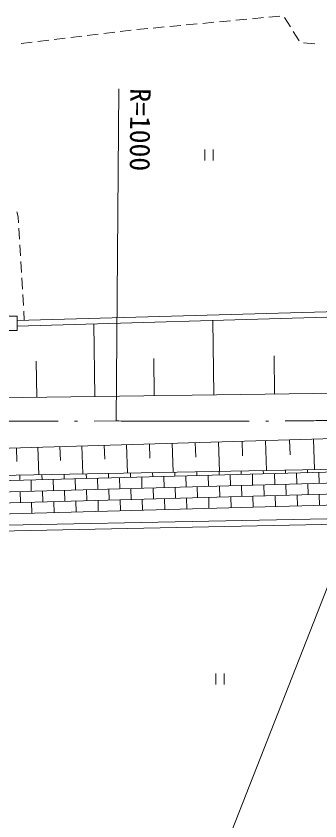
# Model space of a CAD drawing. Units: millimetres, scale not verified. Extents: x 40000 to 680000, y 20000 to 380000.
# Drawn here: x 395819 to 423264, y 240446 to 313115 of the extents above; entities that cross this region are included whole.
import ezdxf
from ezdxf.enums import TextEntityAlignment as Align

# ---------------------------------------------------------------- set-up
doc = ezdxf.new("R2010")
doc.units = ezdxf.units.MM
doc.header["$LTSCALE"] = 1000
doc.linetypes.add('LONG_DASHED_DOTTED', pattern=[15.25, 12, -1.5, 0.25, -1.5])
for name, color, linetype, lineweight in [('M-BGD', 7, 'Continuous', 13), ('M-BMK', 2, 'LONG_DASHED_DOTTED', 13), ('M-STR-HTXT', 7, 'Continuous', 13)]:
    doc.layers.add(name, color=color, linetype=linetype, lineweight=lineweight)
doc.styles.add('ＭＳ ゴシック', font='')
doc.styles.get('ＭＳ ゴシック').set_extended_font_data('MS Gothic')

msp = doc.modelspace()

# ---------------------------------------------------------------- linework, layer by layer
at = {"layer": 'M-BGD'}
for p, q in [((413683, 312554), (412687, 312460)), ((415176, 312694), (414180, 312601)), ((416669, 312834), (415674, 312741)), ((418163, 312975), (417167, 312881)), ((419656, 313115), (418661, 313021)), ((420595, 312144), (420071, 312996)), ((406217, 311840), (405224, 311719)), ((407709, 311993), (406713, 311900)), ((409202, 312133), (408207, 312040)), ((410696, 312273), (409700, 312180)), ((412189, 312414), (411194, 312320)), ((400261, 311114), (399268, 310993)), ((401750, 311296), (400757, 311175)), ((403239, 311477), (402246, 311356)), ((404728, 311658), (403735, 311538)), ((421382, 310867), (420858, 311718)), ((397283, 310751), (396290, 310630)), ((398772, 310933), (397779, 310812)), ((422792, 310625), (421794, 310690)), ((412879, 301078), (412879, 300078)), ((413629, 300078), (413629, 301078)), ((395882, 295442), (396006, 294978)), ((396006, 294978), (396037, 294459)), ((396066, 293960), (396126, 292961)), ((396156, 292462), (396216, 291464)), ((396245, 290965), (396305, 289967)), ((396335, 289468), (396394, 288469)), ((396424, 287970), (396484, 286972)), ((428167, 286542), (395898, 285630)), ((396514, 286473), (396563, 285649)), ((428181, 286042), (395912, 285131)), ((413676, 278918), (413581, 285630)), ((402937, 278766), (402844, 285326)), ((397688, 278691), (397642, 281972)), ((408307, 278842), (408259, 282198)), ((419170, 278995), (419121, 282429)), ((366767, 278253), (425663, 279087)), ((424540, 274981), (388640, 273904)), ((416230, 274734), (416270, 273404)), ((418359, 274798), (418441, 272090)), ((420525, 274863), (420566, 273509)), ((422692, 274929), (422775, 272173)), ((395844, 274121), (395881, 272901)), ((397795, 274179), (397870, 271698)), ((399780, 274239), (399818, 272998)), ((401766, 274299), (401842, 271774)), ((403786, 274360), (403824, 273097)), ((405806, 274420), (405883, 271851)), ((407862, 274482), (407901, 273197)), ((409918, 274544), (409996, 271929)), ((412010, 274607), (412049, 273300)), ((414102, 274670), (414182, 272009)), ((425234, 272220), (381175, 271379)), ((381297, 270785), (425234, 271987)), ((404164, 271411), (404153, 271818)), ((406164, 271465), (406153, 271856)), ((408163, 271520), (408153, 271894)), ((410162, 271575), (410152, 271932)), ((412161, 271629), (412152, 271970)), ((414161, 271684), (414152, 272008)), ((416160, 271739), (416152, 272047)), ((418159, 271793), (418151, 272085)), ((419186, 270821), (419159, 271821)), ((420158, 271848), (420151, 272123)), ((421185, 270876), (421158, 271875)), ((422158, 271903), (422151, 272161)), ((423185, 270930), (423157, 271930)), ((396167, 271192), (396155, 271665)), ((397194, 270220), (397167, 271219)), ((398167, 271247), (398154, 271703)), ((399194, 270274), (399166, 271274)), ((400166, 271301), (400154, 271741)), ((401193, 270329), (401166, 271329)), ((402165, 271356), (402154, 271779)), ((403192, 270384), (403165, 271383)), ((405191, 270438), (405164, 271438)), ((407191, 270493), (407163, 271493)), ((409190, 270548), (409163, 271547)), ((411189, 270602), (411162, 271602)), ((413188, 270657), (413161, 271657)), ((415188, 270712), (415160, 271711)), ((417187, 270766), (417160, 271766)), ((381501, 269790), (425236, 270986)), ((402220, 269357), (402193, 270356)), ((404219, 269411), (404192, 270411)), ((406218, 269466), (406191, 270466)), ((408218, 269521), (408190, 270520)), ((410217, 269575), (410190, 270575)), ((412216, 269630), (412189, 270630)), ((414215, 269685), (414188, 270684)), ((416215, 269739), (416187, 270739)), ((418214, 269794), (418187, 270794)), ((420213, 269849), (420186, 270848)), ((422212, 269903), (422185, 270903)), ((381705, 268796), (425237, 269986)), ((396222, 269193), (396195, 270192)), ((398221, 269247), (398194, 270247)), ((400221, 269302), (400193, 270302)), ((413243, 268658), (413216, 269657)), ((415242, 268712), (415215, 269712)), ((417242, 268767), (417214, 269767)), ((419241, 268822), (419214, 269821)), ((421240, 268876), (421213, 269876)), ((423239, 268931), (423212, 269931)), ((381909, 267801), (428271, 269069)), ((381909, 267801), (425239, 268986)), ((397249, 268220), (397222, 269220)), ((399248, 268275), (399221, 269275)), ((401248, 268330), (401220, 269329)), ((403247, 268384), (403220, 269384)), ((405246, 268439), (405219, 269439)), ((407245, 268494), (407218, 269493)), ((409245, 268548), (409217, 269548)), ((411244, 268603), (411217, 269603)), ((425421, 267237), (382856, 266396)), ((413854, 253751), (413854, 252751)), ((414604, 252751), (414604, 253751))]:
    msp.add_line(p, q, dxfattribs=at)
msp.add_lwpolyline([(394682, 286011), (395912, 286011), (395912, 284723), (394682, 284723)], close=True, dxfattribs=at)
msp.add_lwpolyline([(429257, 267493), (425432, 267737), (382718, 266894), (372218, 260834), (354928, 260953)], dxfattribs=at)
at = {"layer": 'M-BMK'}
msp.add_line((296108, 276318), (404873, 276557), dxfattribs=at)
msp.add_arc((412344, 1276529), 1000000, 269.57193, 275.95018, dxfattribs=at)
at = {"layer": 'M-STR-HTXT'}
for p, q in [((404873, 276557), (405097, 306556)), ((429868, 276683), (411364, 229543))]:
    msp.add_line(p, q, dxfattribs=at)

# ---------------------------------------------------------------- texts
at = {"layer": 'M-STR-HTXT', "style": 'ＭＳ ゴシック'}
msp.add_text('R=1000', height=1833, rotation=269.572, dxfattribs=at).set_placement((405569, 302867), align=Align.BOTTOM_CENTER)

doc.saveas('drawing.dxf')
